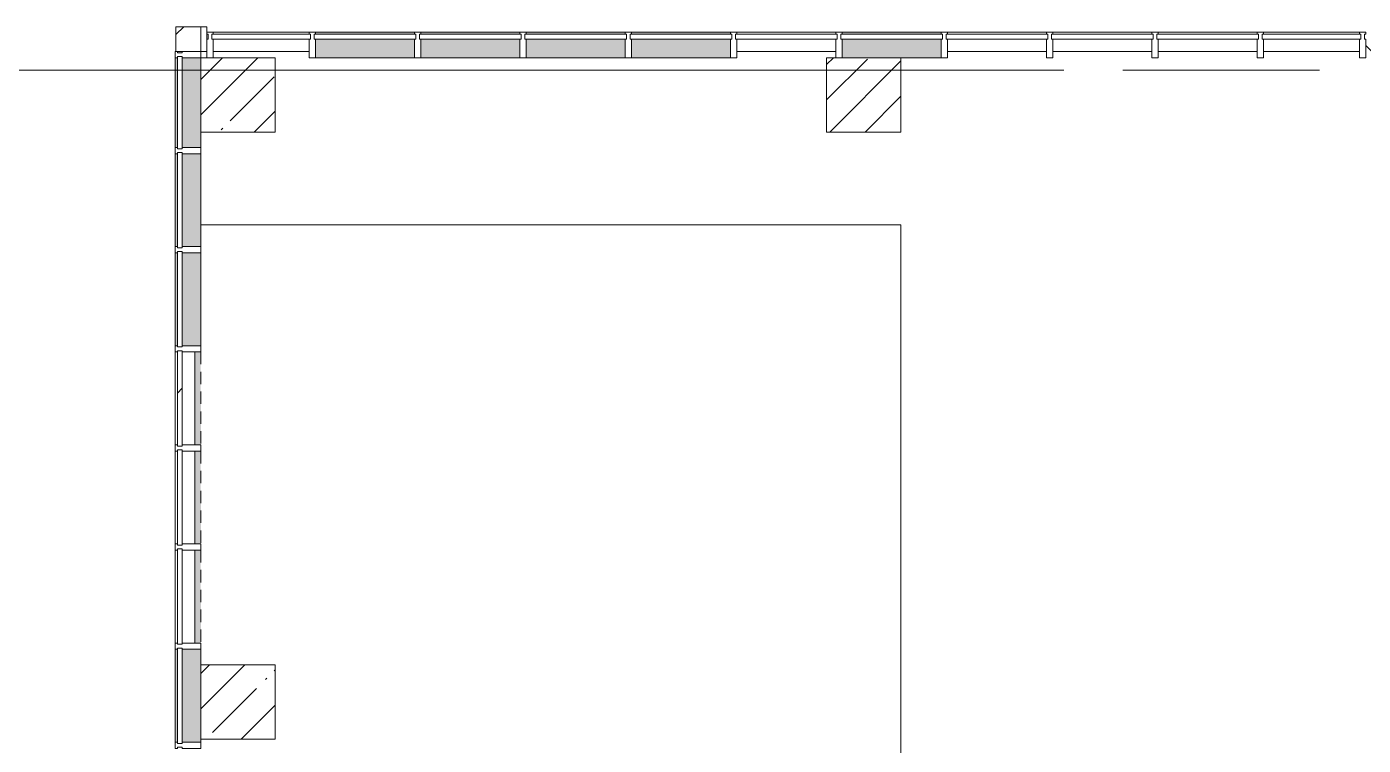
# Model space of a CAD drawing. Header units: millimetres. Extents: x 35092 to 251863, y -8553 to 29549.
# Drawn here: x 127509 to 138293, y 21550 to 27350 of the extents above; entities that cross this region are included whole.
import ezdxf

# ---------------------------------------------------------------- set-up
doc = ezdxf.new("R2010")
doc.units = ezdxf.units.MM
doc.linetypes.add('200_ШТРИХ__ш1_п0_6_', pattern=[160, 100, -60])
doc.linetypes.add('Осевая', pattern=[3175, 635, -476.25, 1587.5, -476.25])
for name, color, linetype, lineweight in [('A-DETL-MBND-1', 7, '200_ШТРИХ__ш1_п0_6_', 9), ('A-GLAZ-CURT-2', 7, 'Continuous', 5), ('A-GLAZ-CWMG-2', 7, 'Continuous', 5), ('A-WALL-2', 7, 'Continuous', 5), ('S-COLS-1', 7, 'Continuous', 5), ('Оси', 7, 'Continuous', 9), ('Оси-2', 7, 'Осевая', 9)]:
    doc.layers.add(name, color=color, linetype=linetype, lineweight=lineweight)
doc.layers.add('A-FLOR-1', color=7, linetype='Continuous', lineweight=5, true_color=0xaaaaaa)
doc.layers.add('A-GLAZ-CWMG-3', color=7, linetype='Continuous', lineweight=5, true_color=0x383e42)

# ---------------------------------------------------------------- blocks, each defined once
blk = doc.blocks.new('Прямоугольный импост - Импост структурный с накладкой - 190мм-22856805-2_2_2_птичка')
at = {"layer": 'A-GLAZ-CWMG-2'}
for p, q in [((0, 17), (-50, 17)), ((-50, 17), (-50, 0)), ((-50, 0), (-40, 0)), ((-40, 0), (-40, -40)), ((-10, -40), (-10, 0)), ((-10, 0), (0, 0)), ((0, 11), (0, 17)), ((-40, -40), (-50, -40)), ((-50, -40), (-50, -190)), ((0, -40), (-10, -40)), ((-50, -190), (0, -190))]:
    blk.add_line(p, q, dxfattribs=at)
blk = doc.blocks.new('Системная панель - Стекло - 40мм-22858580-2_2_2_птичка')
at = {"layer": 'A-GLAZ-CURT-2'}
for p, q in [((372.5, 40), (-372.5, 40)), ((-372.5, 40), (-372.5, 0)), ((-372.5, 0), (372.5, 0)), ((372.5, 0), (372.5, 40))]:
    blk.add_line(p, q, dxfattribs=at)
blk = doc.blocks.new('Системная панель - Стекло - 40мм-V259-2_2_2_птичка')
at = {"layer": 'A-GLAZ-CURT-2'}
for p, q in [((385, 40), (-385, 40)), ((-385, 40), (-385, 0)), ((-385, 0), (385, 0)), ((385, 0), (385, 40))]:
    blk.add_line(p, q, dxfattribs=at)
blk = doc.blocks.new('Прямоугольный импост - Импост структурный с накладкой - 190мм-22856798-2_2_2_птичка')
at = {"layer": 'A-GLAZ-CWMG-2'}
for p, q in [((-25, 0), (-25, 17)), ((-25, 17), (25, 17)), ((-15, 0), (-25, 0)), ((-15, -40), (-15, 0)), ((25, 0), (15, 0)), ((15, 0), (15, -40)), ((25, 17), (25, 0)), ((-25, -190), (-25, -40)), ((-25, -40), (-15, -40)), ((15, -40), (25, -40)), ((25, -40), (25, -190)), ((25, -190), (-25, -190))]:
    blk.add_line(p, q, dxfattribs=at)
blk = doc.blocks.new('Прямоугольный импост - Импост структурный с накладкой - 160мм-22858437-2_2_2_птичка')
at = {"layer": 'A-GLAZ-CWMG-2'}
for p, q in [((3854, 23925), (3854, 23175)), ((4011, 23925), (4011, 23175))]:
    blk.add_line(p, q, dxfattribs=at)
blk = doc.blocks.new('Системная панель - Стекло - 40мм-V260-2_2_2_птичка')
at = {"layer": 'A-GLAZ-CURT-2'}
for p, q in [((385, 40), (-385, 40)), ((-385, 40), (-385, 0)), ((-385, 0), (385, 0)), ((385, 0), (385, 40))]:
    blk.add_line(p, q, dxfattribs=at)
blk = doc.blocks.new('Системная панель - Стекло - 40мм-V261-2_2_2_птичка')
at = {"layer": 'A-GLAZ-CURT-2'}
h = blk.add_hatch(dxfattribs=at)
h.set_pattern_fill('FP_105', color=256, style=0, pattern_type=2)
h.set_pattern_definition([(135, (23850.1, -4371.1), (-1414.21, -1414.21), [1000, -3000]), (135, (24350.1, -5371.1), (-1414.21, -1414.21), [3000, -1000]), (135, (24850.1, -3371.1), (-1414.21, -1414.21), [1000, -3000])])
h.paths.add_polyline_path([(385, 40), (-385, 40), (-385, 0), (385, 0)])
for p, q in [((385, 40), (-385, 40)), ((-385, 40), (-385, 0)), ((-385, 0), (385, 0)), ((385, 0), (385, 40))]:
    blk.add_line(p, q, dxfattribs=at)
blk = doc.blocks.new('Системная панель - Стекло - 40мм-22856069-2_2_2_птичка')
at = {"layer": 'A-GLAZ-CURT-2'}
for p, q in [((397.5, 0), (-397.5, 0)), ((-397.5, 0), (-397.5, -40)), ((397.5, -40), (397.5, 0)), ((-397.5, -40), (397.5, -40))]:
    blk.add_line(p, q, dxfattribs=at)
blk = doc.blocks.new('Системная панель - Стекло - 40мм-22856070-2_2_2_птичка')
at = {"layer": 'A-GLAZ-CURT-2'}
h = blk.add_hatch(dxfattribs=at)
h.set_pattern_fill('FP_106', color=256, style=0, pattern_type=2)
h.set_pattern_definition([(45, (-9285, -26790), (-1414.21, 1414.21), [1000, -3000]), (45, (-10285, -27290), (-1414.21, 1414.21), [3000, -1000]), (45, (-8285, -27790), (-1414.21, 1414.21), [1000, -3000])])
h.paths.add_polyline_path([(-410, -40), (410, -40), (410, 0), (-410, 0)])
for p, q in [((410, 0), (-410, 0)), ((-410, 0), (-410, -40)), ((-410, -40), (410, -40)), ((410, -40), (410, 0))]:
    blk.add_line(p, q, dxfattribs=at)
blk = doc.blocks.new('Системная панель - Стекло - 40мм-V262-2_2_2_птичка')
at = {"layer": 'A-GLAZ-CURT-2'}
for p, q in [((410, 0), (-410, 0)), ((-410, 0), (-410, -40)), ((-410, -40), (410, -40)), ((410, -40), (410, 0))]:
    blk.add_line(p, q, dxfattribs=at)
blk = doc.blocks.new('Системная панель - Стекло - 40мм-22856305-2_2_2_птичка')
at = {"layer": 'A-GLAZ-CURT-2'}
h = blk.add_hatch(dxfattribs=at)
h.set_pattern_fill('FP_107', color=256, style=0, pattern_type=2)
h.set_pattern_definition([(45, (-11835.1, -26790), (-1414.21, 1414.21), [1000, -3000]), (45, (-12835.1, -27290), (-1414.21, 1414.21), [3000, -1000]), (45, (-10835.1, -27790), (-1414.21, 1414.21), [1000, -3000])])
h.paths.add_polyline_path([(410, -40), (410, 0), (-410, 0), (-410, -40), (400, -40)])
for p, q in [((410, 0), (-410, 0)), ((-410, 0), (-410, -40)), ((-410, -40), (410, -40)), ((410, -40), (410, 0))]:
    blk.add_line(p, q, dxfattribs=at)
blk = doc.blocks.new('Системная панель - Стекло - 40мм-V263-2_2_2_птичка')
at = {"layer": 'A-GLAZ-CURT-2'}
for p, q in [((410, 0), (-410, 0)), ((-410, 0), (-410, -40)), ((-410, -40), (410, -40)), ((410, -40), (410, 0))]:
    blk.add_line(p, q, dxfattribs=at)
blk = doc.blocks.new('Системная панель - Стекло - 40мм-V264-2_2_2_птичка')
at = {"layer": 'A-GLAZ-CURT-2'}
for p, q in [((397.5, 0), (-397.5, 0)), ((-397.5, 0), (-397.5, -40)), ((397.5, -40), (397.5, 0)), ((-397.5, -40), (397.5, -40))]:
    blk.add_line(p, q, dxfattribs=at)
blk = doc.blocks.new('Прямоугольный импост - Импост структурный с накладкой - 190мм-22856073-2_2_2_птичка')
at = {"layer": 'A-GLAZ-CWMG-2'}
for p, q in [((-50, 40), (-50, 190)), ((-50, 190), (0, 190)), ((0, 190), (0, 40)), ((-40, 40), (-50, 40)), ((-50, -17), (-50, 0)), ((-50, 0), (-40, 0)), ((-40, 0), (-40, 40)), ((-10, 40), (-10, 0)), ((0, 40), (-10, 40)), ((-10, 0), (0, 0)), ((0, 0), (0, -17)), ((0, -17), (-50, -17))]:
    blk.add_line(p, q, dxfattribs=at)
blk = doc.blocks.new('Прямоугольный импост - Импост структурный с накладкой - 160мм-22794259-2_2_2_птичка')
at = {"layer": 'A-GLAZ-CWMG-2'}
for p, q in [((4160, 27307), (4935, 27307)), ((4160, 27150), (4935, 27150))]:
    blk.add_line(p, q, dxfattribs=at)
blk = doc.blocks.new('Прямоугольный импост - Импост структурный с накладкой - 160мм-20149070-2_2_2_птичка')
at = {"layer": 'A-GLAZ-CWMG-2'}
for p, q in [((8385, 27307), (9185, 27307)), ((8385, 27150), (9185, 27150))]:
    blk.add_line(p, q, dxfattribs=at)
blk = doc.blocks.new('Прямоугольный импост - Импост структурный с накладкой - 160мм-22794460-2_2_2_птичка')
at = {"layer": 'A-GLAZ-CWMG-2'}
for p, q in [((10935, 27307), (11285, 27307)), ((10935, 27150), (11285, 27150))]:
    blk.add_line(p, q, dxfattribs=at)
blk = doc.blocks.new('Прямоугольный импост - Импост структурный с накладкой - 160мм-22794342-2_2_2_птичка')
at = {"layer": 'A-GLAZ-CWMG-2'}
for p, q in [((11285, 27307), (11735, 27307)), ((11285, 27150), (11735, 27150))]:
    blk.add_line(p, q, dxfattribs=at)
blk = doc.blocks.new('Прямоугольный импост - Импост структурный с накладкой - 190мм-22856065-2_2_2_птичка')
at = {"layer": 'A-GLAZ-CWMG-2'}
for p, q in [((-25, 40), (-25, 190)), ((-25, 190), (25, 190)), ((25, 190), (25, 40)), ((-15, 40), (-25, 40)), ((-25, -17), (-25, 0)), ((-25, 0), (-15, 0)), ((-15, 0), (-15, 40)), ((15, 40), (15, 0)), ((25, 40), (15, 40)), ((15, 0), (25, 0)), ((25, 0), (25, -17)), ((25, -17), (-25, -17))]:
    blk.add_line(p, q, dxfattribs=at)
blk = doc.blocks.new('Прямоугольный импост - Импост структурный с накладкой - 190мм-V265-2_2_2_птичка')
at = {"layer": 'A-GLAZ-CWMG-2'}
for p, q in [((-50, 190), (-50, 40)), ((0, 40), (0, 190)), ((-50, 40), (-40, 40)), ((-40, 0), (-50, 0)), ((-50, 0), (-50, -17)), ((-40, 40), (-40, 0)), ((-10, 0), (-10, 40)), ((-10, 40), (0, 40)), ((0, 0), (-10, 0)), ((0, -17), (0, 0)), ((-50, -17), (0, -17))]:
    blk.add_line(p, q, dxfattribs=at)
blk = doc.blocks.new('Системная панель - Стекло - 40мм-V282-2_2_2_птичка')
at = {"layer": 'A-GLAZ-CURT-2'}
h = blk.add_hatch(dxfattribs=at)
h.set_pattern_fill('FP_114', color=256, style=0, pattern_type=2)
h.set_pattern_definition([(135, (24650.1, -4371.1), (-1414.21, -1414.21), [1000, -3000]), (135, (25150.1, -5371.1), (-1414.21, -1414.21), [3000, -1000]), (135, (25650.1, -3371.1), (-1414.21, -1414.21), [1000, -3000])])
h.paths.add_polyline_path([(385, 40), (-385, 40), (-380, 0), (385, 0)])
for p, q in [((385, 40), (-385, 40)), ((-385, 40), (-385, 0)), ((-385, 0), (385, 0)), ((385, 0), (385, 40))]:
    blk.add_line(p, q, dxfattribs=at)
blk = doc.blocks.new('Прямоугольный импост - Импост структурный с накладкой - 190мм-V283-2_2_2_птичка')
at = {"layer": 'A-GLAZ-CWMG-3'}
for points in [[(3871, 24775), (3871, 25525), (3854, 25525), (3854, 24775)], [(4060, 24775), (4061, 24775), (4060, 25525), (3911, 25525), (3911, 24775)]]:
    blk.add_hatch(color=256, dxfattribs=at).paths.add_polyline_path(points)
at = {"layer": 'A-GLAZ-CWMG-2'}
for p, q in [((3854, 25525), (3854, 24775)), ((4061, 25525), (4061, 24775))]:
    blk.add_line(p, q, dxfattribs=at)
blk = doc.blocks.new('Системная панель - Стекло - 40мм-V284-2_2_2_птичка')
at = {"layer": 'A-GLAZ-CURT-2'}
for p, q in [((410, 0), (-410, 0)), ((-410, 0), (-410, -40)), ((-410, -40), (410, -40)), ((410, -40), (410, 0))]:
    blk.add_line(p, q, dxfattribs=at)
blk = doc.blocks.new('Прямоугольный импост - Импост структурный с накладкой - 190мм-23186024-2_2_2_птичка')
at = {"layer": 'A-GLAZ-CWMG-3'}
for points in [[(9235, 27290), (10035, 27290), (10035, 27307), (9235, 27307)], [(9235, 27100), (10035, 27100), (10035, 27250), (9235, 27250)]]:
    blk.add_hatch(color=256, dxfattribs=at).paths.add_polyline_path(points)
at = {"layer": 'A-GLAZ-CWMG-2'}
for p, q in [((9235, 27307), (10035, 27307)), ((9710, 27100), (10035, 27100))]:
    blk.add_line(p, q, dxfattribs=at)
blk = doc.blocks.new('Прямоугольный импост - Импост структурный с накладкой - 190мм-V285-2_2_2_птичка')
at = {"layer": 'A-GLAZ-CWMG-2'}
for p, q in [((-25, 40), (-25, 190)), ((25, 190), (25, 40)), ((-15, 40), (-25, 40)), ((-25, -17), (-25, 0)), ((-25, 0), (-15, 0)), ((-15, 0), (-15, 40)), ((15, 40), (15, 0)), ((25, 40), (15, 40)), ((15, 0), (25, 0)), ((25, 0), (25, -17)), ((25, -17), (-25, -17))]:
    blk.add_line(p, q, dxfattribs=at)
blk = doc.blocks.new('Системная панель - Стекло - 40мм-V286-2_2_2_птичка')
at = {"layer": 'A-GLAZ-CURT-2'}
for p, q in [((410, 0), (-410, 0)), ((-410, 0), (-410, -40)), ((-410, -40), (410, -40)), ((410, -40), (410, 0))]:
    blk.add_line(p, q, dxfattribs=at)
blk = doc.blocks.new('Прямоугольный импост - Импост структурный с накладкой - 190мм-V287-2_2_2_птичка')
at = {"layer": 'A-GLAZ-CWMG-3'}
for points in [[(8335, 27290), (8335, 27307), (7535, 27307), (7535, 27290)], [(8335, 27100), (8335, 27250), (7535, 27250), (7535, 27100)]]:
    blk.add_hatch(color=256, dxfattribs=at).paths.add_polyline_path(points)
at = {"layer": 'A-GLAZ-CWMG-2'}
for p, q in [((7535, 27307), (8335, 27307)), ((7535, 27100), (8335, 27100))]:
    blk.add_line(p, q, dxfattribs=at)
blk = doc.blocks.new('Системная панель - Стекло - 40мм-V317-2_2_2_птичка')
at = {"layer": 'A-GLAZ-CURT-2'}
for p, q in [((410, 0), (-410, 0)), ((-410, 0), (-410, -40)), ((-410, -40), (410, -40)), ((410, -40), (410, 0))]:
    blk.add_line(p, q, dxfattribs=at)
blk = doc.blocks.new('Системная панель - Стекло - 40мм-V318-2_2_2_птичка')
at = {"layer": 'A-GLAZ-CURT-2'}
for p, q in [((410, 0), (-410, 0)), ((-410, 0), (-410, -40)), ((-410, -40), (410, -40)), ((410, -40), (410, 0))]:
    blk.add_line(p, q, dxfattribs=at)
blk = doc.blocks.new('Прямоугольный импост - Импост структурный с накладкой - 190мм-22858574-2_2_2_птичка')
at = {"layer": 'A-GLAZ-CWMG-3'}
for points in [[(3871, 26375), (3871, 27100), (3854, 27100), (3854, 26375)], [(4061, 26375), (4060, 27100), (3911, 27100), (3911, 26375), (4060, 26375)]]:
    blk.add_hatch(color=256, dxfattribs=at).paths.add_polyline_path(points)
at = {"layer": 'A-GLAZ-CWMG-2'}
for p, q in [((3854, 27100), (3854, 26375)), ((4061, 26500), (4061, 26375))]:
    blk.add_line(p, q, dxfattribs=at)
blk = doc.blocks.new('BSC_Колонна _Прямоугольная - 200х200-22401950-2_2_2_птичка')
at = {"layer": 'S-COLS-1'}
h = blk.add_hatch(dxfattribs=at)
h.set_pattern_fill('FP_141', color=256, style=0, pattern_type=2)
h.set_pattern_definition([(45, (-3960, -27250), (-176.7767, 176.7767), [])])
h.paths.add_polyline_path([(-49, -100), (100, -100), (100, 100), (-100, 100), (-100, -100)])
for p, q in [((100, 100), (-100, 100)), ((-100, 100), (-100, -100)), ((100, -100), (100, 100)), ((-100, -100), (100, -100))]:
    blk.add_line(p, q, dxfattribs=at)
blk = doc.blocks.new('Системная панель - Стекло - 40мм-V326-2_2_2_птичка')
at = {"layer": 'A-GLAZ-CURT-2'}
h = blk.add_hatch(dxfattribs=at)
h.set_pattern_fill('FP_142', color=256, style=0, pattern_type=2)
h.set_pattern_definition([(45, (-6735, -26790), (-1414.21, 1414.21), [1000, -3000]), (45, (-7735, -27290), (-1414.21, 1414.21), [3000, -1000]), (45, (-5735, -27790), (-1414.21, 1414.21), [1000, -3000])])
h.paths.add_polyline_path([(-410, -40), (410, -40), (410, 0), (-410, 0)])
for p, q in [((410, 0), (-410, 0)), ((-410, 0), (-410, -40)), ((-410, -40), (410, -40)), ((410, -40), (410, 0))]:
    blk.add_line(p, q, dxfattribs=at)
blk = doc.blocks.new('Системная панель - Стекло - 40мм-V327-2_2_2_птичка')
at = {"layer": 'A-GLAZ-CURT-2'}
for p, q in [((385, 40), (-385, 40)), ((-385, 40), (-385, 0)), ((-385, 0), (385, 0)), ((385, 0), (385, 40))]:
    blk.add_line(p, q, dxfattribs=at)
blk = doc.blocks.new('BSC_Колонна _Прямоугольная - 600х600-V331-2_2_2_птичка')
at = {"layer": 'S-COLS-1'}
h = blk.add_hatch(dxfattribs=at)
h.set_pattern_fill('FP_145', color=256, style=0, pattern_type=2)
h.set_pattern_definition([(45, (-9410, -26800), (-285.123, 285.123), []), (45, (-9124.88, -26800), (-285.123, 285.123), [504.031, -100.806, 16.764, -84.042])])
h.paths.add_polyline_path([(-300, -300), (300, -300), (300, 300), (-300, 300), (-300, 146)])
for p, q in [((300, 300), (-300, 300)), ((-300, 300), (-300, -300)), ((300, -300), (300, 300)), ((-300, -300), (300, -300))]:
    blk.add_line(p, q, dxfattribs=at)
blk = doc.blocks.new('BSC_Колонна _Прямоугольная - 600х600-V332-2_2_2_птичка')
at = {"layer": 'S-COLS-1'}
h = blk.add_hatch(dxfattribs=at)
h.set_pattern_fill('FP_146', color=256, style=0, pattern_type=2)
h.set_pattern_definition([(45, (-4360, -26800), (-285.123, 285.123), []), (45, (-4074.88, -26800), (-285.123, 285.123), [504.031, -100.806, 16.764, -84.042])])
h.paths.add_polyline_path([(300, -300), (300, 300), (-300, 300), (-300, -300)])
for p, q in [((300, 300), (-300, 300)), ((-300, 300), (-300, -300)), ((300, -300), (300, 300)), ((-300, -300), (300, -300))]:
    blk.add_line(p, q, dxfattribs=at)
blk = doc.blocks.new('BSC_Колонна _Прямоугольная - 600х600-V333-2_2_2_птичка')
at = {"layer": 'S-COLS-1'}
h = blk.add_hatch(dxfattribs=at)
h.set_pattern_fill('FP_148', color=256, style=0, pattern_type=2)
h.set_pattern_definition([(45, (-4360, -21900), (-285.123, 285.123), []), (45, (-4074.88, -21900), (-285.123, 285.123), [504.031, -100.806, 16.764, -84.042])])
h.paths.add_polyline_path([(300, -300), (300, 300), (-300, 300), (-300, -300)])
for p, q in [((300, 300), (-300, 300)), ((-300, 300), (-300, -300)), ((300, -300), (300, 300)), ((-300, -300), (300, -300))]:
    blk.add_line(p, q, dxfattribs=at)
blk = doc.blocks.new('Системная панель - Стекло - 40мм-V342-2_2_2_птичка')
at = {"layer": 'A-GLAZ-CURT-2'}
for p, q in [((385, 40), (-385, 40)), ((-385, 40), (-385, 0)), ((-385, 0), (385, 0)), ((385, 0), (385, 40))]:
    blk.add_line(p, q, dxfattribs=at)
blk = doc.blocks.new('Прямоугольный импост - Импост структурный с накладкой - 190мм-V343-2_2_2_птичка')
at = {"layer": 'A-GLAZ-CWMG-3'}
for points in [[(3871, 21575), (3871, 22325), (3854, 22325), (3854, 21575)], [(4060, 21575), (4061, 21575), (4060, 22325), (3911, 22325), (3911, 21575)]]:
    blk.add_hatch(color=256, dxfattribs=at).paths.add_polyline_path(points)
at = {"layer": 'A-GLAZ-CWMG-2'}
for p, q in [((3854, 22325), (3854, 21575)), ((4061, 22325), (4061, 22200)), ((4061, 21600), (4061, 21575))]:
    blk.add_line(p, q, dxfattribs=at)
blk = doc.blocks.new('Прямоугольный импост - Импост структурный с накладкой - 190мм-V359-2_2_2_птичка')
at = {"layer": 'A-DETL-MBND-1'}
blk.add_hatch(color=256, dxfattribs=at).paths.add_polyline_path([(4061, 23975), (4060, 24725), (4011, 24725), (4011, 23975), (4060, 23975)])
blk.add_line((4061, 24725), (4061, 23975), dxfattribs=at)

msp = doc.modelspace()

# ---------------------------------------------------------------- hatches: boundary and pattern name
at = {"layer": 'A-WALL-2'}
h = msp.add_hatch(dxfattribs=at)
h.set_pattern_fill('FP_98', color=256, style=0, pattern_type=2)
h.set_pattern_definition([(135, (124852.98, 0), (-176.7767, -176.7767), [])])
h.paths.add_polyline_path([(138313.2, 27150), (138542, 27150), (138542, 27330), (138563, 27330), (138563, 27350), (138313.2, 27350), (138313.2, 27192)])
h.paths.add_polyline_path([(128913, 27150), (128963, 27150), (128963, 27350), (128913, 27350)])

# ---------------------------------------------------------------- linework, layer by layer
at = {"layer": 'A-FLOR-1'}
for p, q in [((134563, 25750), (128914.1, 25750)), ((134563, 20770), (134563, 25750))]:
    msp.add_line(p, q, dxfattribs=at)
at = {"layer": 'A-WALL-2'}
for p, q in [((128963, 27350), (128913, 27350)), ((128963, 27150), (128963, 27350)), ((128913, 27150), (128963, 27150))]:
    msp.add_line(p, q, dxfattribs=at)
at = {"layer": 'Оси'}
msp.add_line((122742, 27000), (135242, 27000), dxfattribs=at)
at = {"layer": 'Оси-2'}
msp.add_line((135242, 27000), (146213, 27000), dxfattribs=at)

# ---------------------------------------------------------------- block references
at = {"layer": 'A-DETL-MBND-1'}
for p in [(124853, 0), (124853, -800), (124853, -1600)]:
    msp.add_blockref('Прямоугольный импост - Импост структурный с накладкой - 190мм-V359-2_2_2_птичка', p, dxfattribs=at)
at = {"layer": 'A-GLAZ-CURT-2'}
for name, p in [('Системная панель - Стекло - 40мм-22856069-2_2_2_птичка', (129400.5, 27290)), ('Системная панель - Стекло - 40мм-V318-2_2_2_птичка', (130238, 27290)), ('Системная панель - Стекло - 40мм-V326-2_2_2_птичка', (131088, 27290)), ('Системная панель - Стекло - 40мм-V317-2_2_2_птичка', (131938, 27290)), ('Системная панель - Стекло - 40мм-V286-2_2_2_птичка', (132788, 27290)), ('Системная панель - Стекло - 40мм-22856070-2_2_2_птичка', (133638, 27290)), ('Системная панель - Стекло - 40мм-V284-2_2_2_птичка', (134488, 27290)), ('Системная панель - Стекло - 40мм-V262-2_2_2_птичка', (135338, 27290)), ('Системная панель - Стекло - 40мм-22856305-2_2_2_птичка', (136188.1, 27290)), ('Системная панель - Стекло - 40мм-V263-2_2_2_птичка', (137038.2, 27290)), ('Системная панель - Стекло - 40мм-V264-2_2_2_птичка', (137875.7, 27290))]:
    msp.add_blockref(name, p, dxfattribs=at)
at = {"layer": 'A-GLAZ-CURT-2', "rotation": 269.9999999999999}
for name, p in [('Системная панель - Стекло - 40мм-22858580-2_2_2_птичка', (128724.1, 26737.6)), ('Системная панель - Стекло - 40мм-V327-2_2_2_птичка', (128724.1, 25950.1)), ('Системная панель - Стекло - 40мм-V282-2_2_2_птичка', (128724.1, 25150.1)), ('Системная панель - Стекло - 40мм-V261-2_2_2_птичка', (128724.1, 24350.1)), ('Системная панель - Стекло - 40мм-V259-2_2_2_птичка', (128724.1, 23550.1)), ('Системная панель - Стекло - 40мм-V260-2_2_2_птичка', (128724.1, 22750.1)), ('Системная панель - Стекло - 40мм-V342-2_2_2_птичка', (128724.1, 21950.1))]:
    msp.add_blockref(name, p, dxfattribs=at)
at = {"layer": 'A-GLAZ-CWMG-2'}
for name, p, rotation in [('Прямоугольный импост - Импост структурный с накладкой - 190мм-V265-2_2_2_птичка', (128963, 27290), 180), ('Прямоугольный импост - Импост структурный с накладкой - 190мм-22856805-2_2_2_птичка', (128724.1, 27150.1), 89.99999999999991)]:
    msp.add_blockref(name, p, dxfattribs=dict(at, rotation=rotation))
for name, p in [('Прямоугольный импост - Импост структурный с накладкой - 160мм-22794259-2_2_2_птичка', (124853, 0)), ('Прямоугольный импост - Импост структурный с накладкой - 190мм-V287-2_2_2_птичка', (122303, 0)), ('Прямоугольный импост - Импост структурный с накладкой - 190мм-V287-2_2_2_птичка', (123153, 0)), ('Прямоугольный импост - Импост структурный с накладкой - 190мм-V287-2_2_2_птичка', (124003, 0)), ('Прямоугольный импост - Импост структурный с накладкой - 190мм-V287-2_2_2_птичка', (124853, 0)), ('Прямоугольный импост - Импост структурный с накладкой - 160мм-20149070-2_2_2_птичка', (124853, 0)), ('Прямоугольный импост - Импост структурный с накладкой - 190мм-23186024-2_2_2_птичка', (124853, 0)), ('Прямоугольный импост - Импост структурный с накладкой - 160мм-20149070-2_2_2_птичка', (126553, 0)), ('Прямоугольный импост - Импост структурный с накладкой - 160мм-22794460-2_2_2_птичка', (124853, 0)), ('Прямоугольный импост - Импост структурный с накладкой - 160мм-22794342-2_2_2_птичка', (124853, 0)), ('Прямоугольный импост - Импост структурный с накладкой - 160мм-20149070-2_2_2_птичка', (128253.2, 0)), ('Прямоугольный импост - Импост структурный с накладкой - 160мм-22794259-2_2_2_птичка', (133328.2, 0)), ('Прямоугольный импост - Импост структурный с накладкой - 190мм-22858574-2_2_2_птичка', (124853, 0)), ('Прямоугольный импост - Импост структурный с накладкой - 190мм-V283-2_2_2_птичка', (124853, 800)), ('Прямоугольный импост - Импост структурный с накладкой - 190мм-V283-2_2_2_птичка', (124853, 0)), ('Прямоугольный импост - Импост структурный с накладкой - 160мм-22858437-2_2_2_птичка', (124853, 800)), ('Прямоугольный импост - Импост структурный с накладкой - 160мм-22858437-2_2_2_птичка', (124853, 0)), ('Прямоугольный импост - Импост структурный с накладкой - 160мм-22858437-2_2_2_птичка', (124853, -800)), ('Прямоугольный импост - Импост структурный с накладкой - 190мм-V343-2_2_2_птичка', (124853, 0))]:
    msp.add_blockref(name, p, dxfattribs=at)
at = {"layer": 'A-GLAZ-CWMG-2', "extrusion": (0, 0, -1)}
for name, p, rotation in [('Прямоугольный импост - Импост структурный с накладкой - 190мм-22856065-2_2_2_птичка', (-129813, 27290), 180), ('Прямоугольный импост - Импост структурный с накладкой - 190мм-22856065-2_2_2_птичка', (-130663, 27290), 180), ('Прямоугольный импост - Импост структурный с накладкой - 190мм-22856065-2_2_2_птичка', (-131513, 27290), 180), ('Прямоугольный импост - Импост структурный с накладкой - 190мм-22856065-2_2_2_птичка', (-132363, 27290), 180), ('Прямоугольный импост - Импост структурный с накладкой - 190мм-22856065-2_2_2_птичка', (-133213, 27290), 180), ('Прямоугольный импост - Импост структурный с накладкой - 190мм-V285-2_2_2_птичка', (-134063, 27290), 180), ('Прямоугольный импост - Импост структурный с накладкой - 190мм-22856065-2_2_2_птичка', (-134913, 27290), 180), ('Прямоугольный импост - Импост структурный с накладкой - 190мм-22856065-2_2_2_птичка', (-135763, 27290), 180), ('Прямоугольный импост - Импост структурный с накладкой - 190мм-22856065-2_2_2_птичка', (-136613.2, 27290), 180), ('Прямоугольный импост - Импост структурный с накладкой - 190мм-22856065-2_2_2_птичка', (-137463.2, 27290), 180), ('Прямоугольный импост - Импост структурный с накладкой - 190мм-22856073-2_2_2_птичка', (-138313.2, 27290), 180), ('Прямоугольный импост - Импост структурный с накладкой - 190мм-22856798-2_2_2_птичка', (-128724.1, 26350.1), 270.0000000000001), ('Прямоугольный импост - Импост структурный с накладкой - 190мм-22856798-2_2_2_птичка', (-128724.1, 25550.1), 270.0000000000001), ('Прямоугольный импост - Импост структурный с накладкой - 190мм-22856798-2_2_2_птичка', (-128724.1, 24750.1), 270.0000000000001), ('Прямоугольный импост - Импост структурный с накладкой - 190мм-22856798-2_2_2_птичка', (-128724.1, 23950.1), 270.0000000000001), ('Прямоугольный импост - Импост структурный с накладкой - 190мм-22856798-2_2_2_птичка', (-128724.1, 23150.1), 270.0000000000001), ('Прямоугольный импост - Импост структурный с накладкой - 190мм-22856798-2_2_2_птичка', (-128724.1, 22350.1), 270.0000000000001), ('Прямоугольный импост - Импост структурный с накладкой - 190мм-22856798-2_2_2_птичка', (-128724.1, 21550.1), 270.0000000000001)]:
    msp.add_blockref(name, p, dxfattribs=dict(at, rotation=rotation))
at = {"layer": 'S-COLS-1'}
for name, p in [('BSC_Колонна _Прямоугольная - 200х200-22401950-2_2_2_птичка', (128813, 27250)), ('BSC_Колонна _Прямоугольная - 600х600-V332-2_2_2_птичка', (129213, 26800)), ('BSC_Колонна _Прямоугольная - 600х600-V331-2_2_2_птичка', (134263, 26800)), ('BSC_Колонна _Прямоугольная - 600х600-V333-2_2_2_птичка', (129213, 21900))]:
    msp.add_blockref(name, p, dxfattribs=at)

doc.saveas('drawing.dxf')
